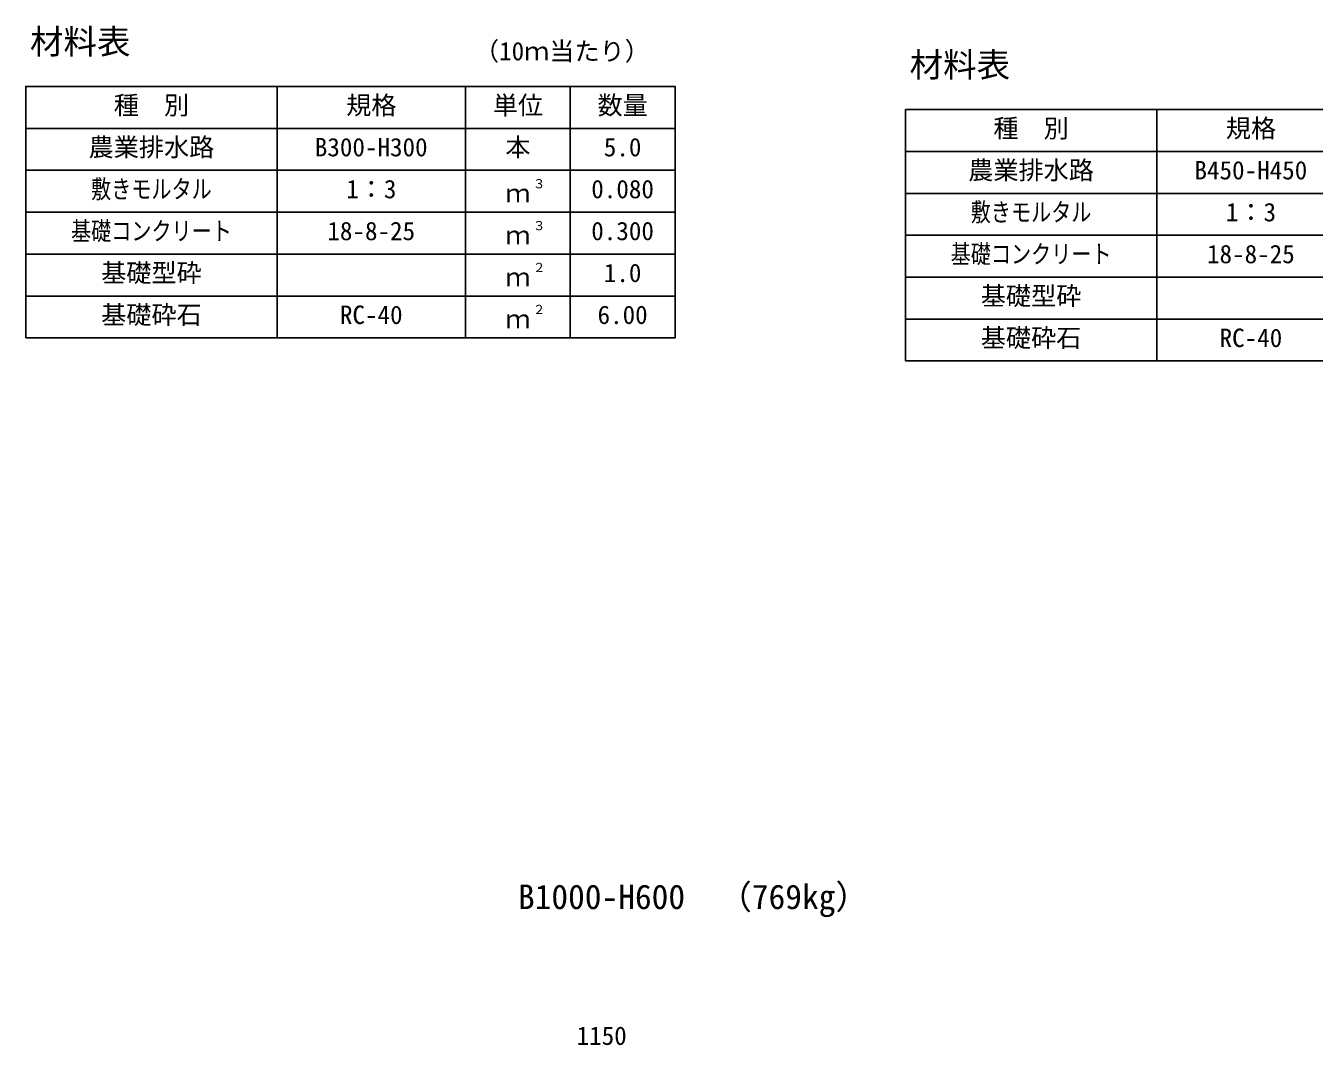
# Model space of a CAD drawing. Units: millimetres, scale not verified. Extents: x -33600 to 33600, y -11880 to 11880.
# Drawn here: x 6393 to 9469, y 3879 to 6312 of the extents above; entities that cross this region are included whole.
import ezdxf
from ezdxf.enums import TextEntityAlignment as Align

# ---------------------------------------------------------------- set-up
doc = ezdxf.new("R2010")
doc.units = ezdxf.units.MM
doc.header["$LTSCALE"] = 40
for name, color, linetype, lineweight in [('0-0_DIM', 7, 'Continuous', 25), ('0-3_HYO', 3, 'Continuous', 25), ('0-4_HYO2', 4, 'Continuous', 25), ('0-7_TXT', 7, 'Continuous', 25)]:
    doc.layers.add(name, color=color, linetype=linetype, lineweight=lineweight)
doc.styles.add('ＭＳ ゴシック', font='')
doc.styles.get('ＭＳ ゴシック').set_extended_font_data('MS Gothic')

msp = doc.modelspace()

# ---------------------------------------------------------------- linework, layer by layer
at = {"layer": '0-3_HYO'}
for p, q in [((6993.16, 6166.95), (6993.16, 5566.95)), ((7443.16, 6166.95), (7443.16, 5566.95)), ((7693.16, 6166.95), (7693.16, 5566.95)), ((9093.16, 6111.95), (9093.16, 5511.95)), ((6393.16, 6066.95), (7943.16, 6066.95)), ((8493.16, 6011.95), (10043.16, 6011.95))]:
    msp.add_line(p, q, dxfattribs=at)
for points in [[(6393.16, 5566.95), (7943.16, 5566.95), (7943.16, 6166.95), (6393.16, 6166.95)], [(8493.16, 5511.95), (10043.16, 5511.95), (10043.16, 6111.95), (8493.16, 6111.95)]]:
    msp.add_lwpolyline(points, close=True, dxfattribs=at)
at = {"layer": '0-4_HYO2'}
for p, q in [((6393.16, 5966.95), (7943.16, 5966.95)), ((8493.16, 5911.95), (10043.16, 5911.95)), ((6393.16, 5866.95), (7943.16, 5866.95)), ((8493.16, 5811.95), (10043.16, 5811.95)), ((6393.16, 5766.95), (7943.16, 5766.95)), ((8493.16, 5711.95), (10043.16, 5711.95)), ((6393.16, 5666.95), (7943.16, 5666.95)), ((8493.16, 5611.95), (10043.16, 5611.95))]:
    msp.add_line(p, q, dxfattribs=at)

# ---------------------------------------------------------------- texts
at = {"layer": '0-0_DIM', "style": 'ＭＳ ゴシック'}
msp.add_text('1150', height=43.99, dxfattribs=at).set_placement((7708.16, 3866.83), align=Align.BOTTOM_LEFT)
at = {"layer": '0-7_TXT', "style": 'ＭＳ ゴシック'}
for s, height, p in [('材料表', 58.65, (6403.16, 6226.95)), ('（10ｍ当たり）', 43.99, (7463.15, 6215.95)), ('材料表', 58.65, (8503.16, 6171.95)), ('種\u3000別', 43.99, (6603.16, 6086.95)), ('規格', 43.99, (7158.16, 6086.95)), ('単位', 43.99, (7508.16, 6086.95)), ('数量', 43.99, (7758.16, 6086.95)), ('種\u3000別', 43.99, (8703.16, 6031.95)), ('規格', 43.99, (9258.16, 6031.95)), ('農業排水路', 43.99, (6543.16, 5986.95)), ('B300-H300', 43.99, (7083.16, 5986.95)), ('本', 43.99, (7538.16, 5986.95)), ('5.0', 43.99, (7773.16, 5986.95)), ('農業排水路', 43.99, (8643.16, 5931.95)), ('B450-H450', 43.99, (9183.16, 5931.95)), ('1：3', 43.99, (7158.16, 5886.95)), ('３', 21.99, (7603.7, 5917.32)), ('0.080', 43.99, (7743.16, 5886.95)), ('ｍ', 43.99, (7538.16, 5876.95)), ('1：3', 43.99, (9258.16, 5831.95)), ('３', 21.99, (7603.7, 5817.32)), ('18-8-25', 43.99, (7113.16, 5786.95)), ('ｍ', 43.99, (7538.16, 5776.95)), ('0.300', 43.99, (7743.16, 5786.95)), ('18-8-25', 43.99, (9213.16, 5731.95)), ('基礎型砕', 43.99, (6573.16, 5686.95)), ('ｍ', 43.99, (7538.16, 5676.95)), ('２', 21.99, (7603.7, 5717.32)), ('1.0', 43.99, (7773.16, 5686.95)), ('基礎型砕', 43.99, (8673.16, 5631.95)), ('基礎砕石', 43.99, (6573.16, 5586.95)), ('RC-40', 43.99, (7143.16, 5586.95)), ('２', 21.99, (7603.7, 5617.32)), ('6.00', 43.99, (7758.16, 5586.95)), ('ｍ', 43.99, (7538.16, 5576.95)), ('基礎砕石', 43.99, (8673.16, 5531.95)), ('RC-40', 43.99, (9243.16, 5531.95)), ('B1000-H600', 58.65, (7568.16, 4186.5)), ('（769kg）', 58.65, (8046.53, 4186.5))]:
    msp.add_text(s, height=height, dxfattribs=at).set_placement(p, align=Align.BOTTOM_LEFT)
at = {"layer": '0-7_TXT', "style": 'ＭＳ ゴシック', "width": 0.8}
for s, p in [('敷きモルタル', (6549.16, 5886.95)), ('敷きモルタル', (8649.16, 5831.95)), ('基礎コンクリート', (6501.16, 5786.95)), ('基礎コンクリート', (8601.16, 5731.95))]:
    msp.add_text(s, height=43.99, dxfattribs=at).set_placement(p, align=Align.BOTTOM_LEFT)

doc.saveas('drawing.dxf')
